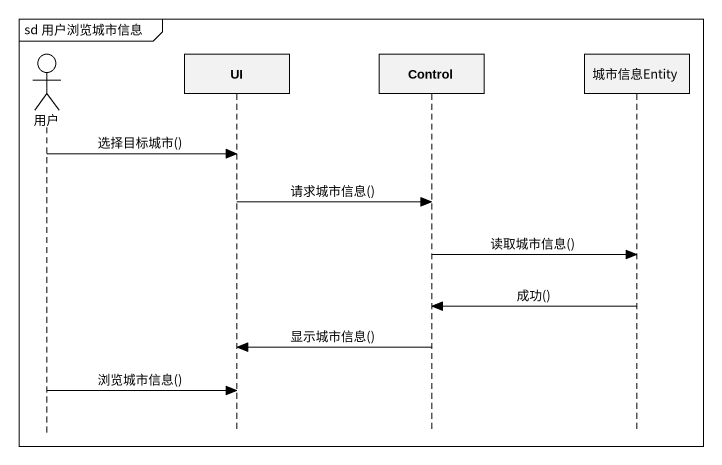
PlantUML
@startuml
mainframe sd 用户浏览城市信息
hide footbox
actor 用户
participant UI
participant "Control" as Control_
participant 城市信息Entity

用户 -> UI : 选择目标城市()
UI -> Control_ : 请求城市信息()
Control_ -> 城市信息Entity : 读取城市信息()
城市信息Entity -> Control_ : 成功()
Control_ -> UI : 显示城市信息()
用户 -> UI : 浏览城市信息()
@enduml
